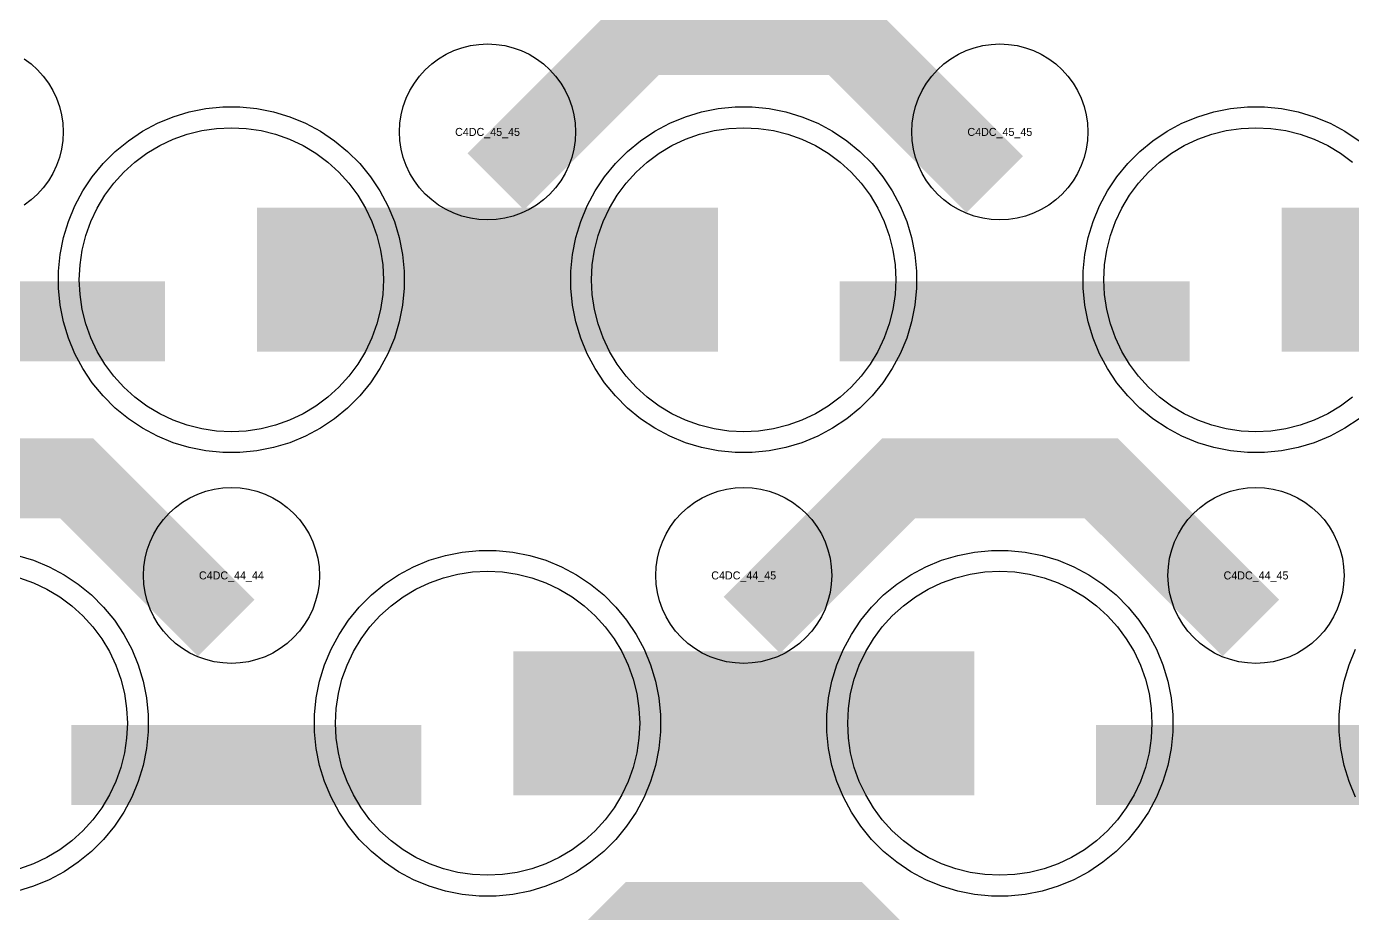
# Model space of a CAD drawing. Extents: x -11880 to 11880, y -14992 to 14992.
# Drawn here: x 2256 to 2670.1, y -8802.2 to -8525.1 of the extents above; entities that cross this region are included whole.
import ezdxf
from ezdxf.enums import TextEntityAlignment as Align

# ---------------------------------------------------------------- set-up
doc = ezdxf.new("R2010")
doc.units = 0
doc.header["$MEASUREMENT"] = 0
for name, color, linetype in [('GDS_775_DT_237', 138, 'CONTINUOUS'), ('RDL1_FS', 34, 'CONTINUOUS'), ('RDL_BS', 160, 'CONTINUOUS')]:
    doc.layers.add(name, color=color, linetype=linetype)

msp = doc.modelspace()

# ---------------------------------------------------------------- linework, layer by layer
at = {"layer": 'RDL1_FS'}
for points in [[(2320, -8651.689), (2315.343, -8651.46), (2310.732, -8650.776), (2306.209, -8649.644), (2301.819, -8648.072), (2297.605, -8646.08), (2293.605, -8643.682), (2289.86, -8640.904), (2286.406, -8637.774), (2283.276, -8634.32), (2280.498, -8630.575), (2278.1, -8626.575), (2276.108, -8622.361), (2274.536, -8617.971), (2273.404, -8613.448), (2272.72, -8608.837), (2272.491, -8604.18), (2272.72, -8599.523), (2273.404, -8594.912), (2274.536, -8590.389), (2276.108, -8585.999), (2278.1, -8581.785), (2280.498, -8577.785), (2283.276, -8574.04), (2286.406, -8570.586), (2289.86, -8567.456), (2293.605, -8564.678), (2297.605, -8562.28), (2301.819, -8560.288), (2306.209, -8558.716), (2310.732, -8557.584), (2315.343, -8556.9), (2320, -8556.671), (2324.657, -8556.9), (2329.268, -8557.584), (2333.791, -8558.716), (2338.181, -8560.288), (2342.395, -8562.28), (2346.395, -8564.678), (2350.14, -8567.456), (2353.594, -8570.586), (2356.724, -8574.04), (2359.502, -8577.785), (2361.9, -8581.785), (2363.892, -8585.999), (2365.464, -8590.389), (2366.596, -8594.912), (2367.28, -8599.523), (2367.509, -8604.18), (2367.28, -8608.837), (2366.596, -8613.448), (2365.464, -8617.971), (2363.892, -8622.361), (2361.9, -8626.575), (2359.502, -8630.575), (2356.724, -8634.32), (2353.594, -8637.774), (2350.14, -8640.904), (2346.395, -8643.682), (2342.395, -8646.08), (2338.181, -8648.072), (2333.791, -8649.644), (2329.268, -8650.776), (2324.657, -8651.46)], [(2480, -8651.689), (2475.343, -8651.46), (2470.732, -8650.776), (2466.209, -8649.644), (2461.819, -8648.072), (2457.605, -8646.08), (2453.605, -8643.682), (2449.86, -8640.904), (2446.406, -8637.774), (2443.276, -8634.32), (2440.498, -8630.575), (2438.1, -8626.575), (2436.108, -8622.361), (2434.536, -8617.971), (2433.404, -8613.448), (2432.72, -8608.837), (2432.491, -8604.18), (2432.72, -8599.523), (2433.404, -8594.912), (2434.536, -8590.389), (2436.108, -8585.999), (2438.1, -8581.785), (2440.498, -8577.785), (2443.276, -8574.04), (2446.406, -8570.586), (2449.86, -8567.456), (2453.605, -8564.678), (2457.605, -8562.28), (2461.819, -8560.288), (2466.209, -8558.716), (2470.732, -8557.584), (2475.343, -8556.9), (2480, -8556.671), (2484.657, -8556.9), (2489.268, -8557.584), (2493.791, -8558.716), (2498.181, -8560.288), (2502.395, -8562.28), (2506.395, -8564.678), (2510.14, -8567.456), (2513.594, -8570.586), (2516.724, -8574.04), (2519.502, -8577.785), (2521.9, -8581.785), (2523.892, -8585.999), (2525.464, -8590.389), (2526.596, -8594.912), (2527.28, -8599.523), (2527.509, -8604.18), (2527.28, -8608.837), (2526.596, -8613.448), (2525.464, -8617.971), (2523.892, -8622.361), (2521.9, -8626.575), (2519.502, -8630.575), (2516.724, -8634.32), (2513.594, -8637.774), (2510.14, -8640.904), (2506.395, -8643.682), (2502.395, -8646.08), (2498.181, -8648.072), (2493.791, -8649.644), (2489.268, -8650.776), (2484.657, -8651.46)], [(2400, -8790.254), (2395.343, -8790.025), (2390.732, -8789.341), (2386.209, -8788.209), (2381.819, -8786.637), (2377.605, -8784.645), (2373.605, -8782.247), (2369.86, -8779.469), (2366.406, -8776.339), (2363.276, -8772.885), (2360.498, -8769.14), (2358.1, -8765.14), (2356.108, -8760.926), (2354.536, -8756.536), (2353.404, -8752.013), (2352.72, -8747.402), (2352.491, -8742.745), (2352.72, -8738.088), (2353.404, -8733.477), (2354.536, -8728.954), (2356.108, -8724.564), (2358.1, -8720.35), (2360.498, -8716.35), (2363.276, -8712.605), (2366.406, -8709.151), (2369.86, -8706.021), (2373.605, -8703.243), (2377.605, -8700.845), (2381.819, -8698.853), (2386.209, -8697.281), (2390.732, -8696.149), (2395.343, -8695.465), (2400, -8695.236), (2404.657, -8695.465), (2409.268, -8696.149), (2413.791, -8697.281), (2418.181, -8698.853), (2422.395, -8700.845), (2426.395, -8703.243), (2430.14, -8706.021), (2433.594, -8709.151), (2436.724, -8712.605), (2439.502, -8716.35), (2441.9, -8720.35), (2443.892, -8724.564), (2445.464, -8728.954), (2446.596, -8733.477), (2447.28, -8738.088), (2447.509, -8742.745), (2447.28, -8747.402), (2446.596, -8752.013), (2445.464, -8756.536), (2443.892, -8760.926), (2441.9, -8765.14), (2439.502, -8769.14), (2436.724, -8772.885), (2433.594, -8776.339), (2430.14, -8779.469), (2426.395, -8782.247), (2422.395, -8784.645), (2418.181, -8786.637), (2413.791, -8788.209), (2409.268, -8789.341), (2404.657, -8790.025)], [(2560, -8790.254), (2555.343, -8790.025), (2550.732, -8789.341), (2546.209, -8788.209), (2541.819, -8786.637), (2537.605, -8784.645), (2533.605, -8782.247), (2529.86, -8779.469), (2526.406, -8776.339), (2523.276, -8772.885), (2520.498, -8769.14), (2518.1, -8765.14), (2516.108, -8760.926), (2514.536, -8756.536), (2513.404, -8752.013), (2512.72, -8747.402), (2512.491, -8742.745), (2512.72, -8738.088), (2513.404, -8733.477), (2514.536, -8728.954), (2516.108, -8724.564), (2518.1, -8720.35), (2520.498, -8716.35), (2523.276, -8712.605), (2526.406, -8709.151), (2529.86, -8706.021), (2533.605, -8703.243), (2537.605, -8700.845), (2541.819, -8698.853), (2546.209, -8697.281), (2550.732, -8696.149), (2555.343, -8695.465), (2560, -8695.236), (2564.657, -8695.465), (2569.268, -8696.149), (2573.791, -8697.281), (2578.181, -8698.853), (2582.395, -8700.845), (2586.395, -8703.243), (2590.14, -8706.021), (2593.594, -8709.151), (2596.724, -8712.605), (2599.502, -8716.35), (2601.9, -8720.35), (2603.892, -8724.564), (2605.464, -8728.954), (2606.596, -8733.477), (2607.28, -8738.088), (2607.509, -8742.745), (2607.28, -8747.402), (2606.596, -8752.013), (2605.464, -8756.536), (2603.892, -8760.926), (2601.9, -8765.14), (2599.502, -8769.14), (2596.724, -8772.885), (2593.594, -8776.339), (2590.14, -8779.469), (2586.395, -8782.247), (2582.395, -8784.645), (2578.181, -8786.637), (2573.791, -8788.209), (2569.268, -8789.341), (2564.657, -8790.025)]]:
    msp.add_lwpolyline(points, close=True, dxfattribs=at)
for points in [[(2670.14, -8640.904), (2666.395, -8643.682), (2662.395, -8646.08), (2658.181, -8648.072), (2653.791, -8649.644), (2649.268, -8650.776), (2644.657, -8651.46), (2640, -8651.689), (2635.343, -8651.46), (2630.732, -8650.776), (2626.209, -8649.644), (2621.819, -8648.072), (2617.605, -8646.08), (2613.605, -8643.682), (2609.86, -8640.904), (2606.406, -8637.774), (2603.276, -8634.32), (2600.498, -8630.575), (2598.1, -8626.575), (2596.108, -8622.361), (2594.536, -8617.971), (2593.404, -8613.448), (2592.72, -8608.837), (2592.491, -8604.18), (2592.72, -8599.523), (2593.404, -8594.912), (2594.536, -8590.389), (2596.108, -8585.999), (2598.1, -8581.785), (2600.498, -8577.785), (2603.276, -8574.04), (2606.406, -8570.586), (2609.86, -8567.456), (2613.605, -8564.678), (2617.605, -8562.28), (2621.819, -8560.288), (2626.209, -8558.716), (2630.732, -8557.584), (2635.343, -8556.9), (2640, -8556.671), (2644.657, -8556.9), (2649.268, -8557.584), (2653.791, -8558.716), (2658.181, -8560.288), (2662.395, -8562.28), (2666.395, -8564.678), (2670.14, -8567.456)], [(2253.791, -8697.281), (2258.181, -8698.853), (2262.395, -8700.845), (2266.395, -8703.243), (2270.14, -8706.021), (2273.594, -8709.151), (2276.724, -8712.605), (2279.502, -8716.35), (2281.9, -8720.35), (2283.892, -8724.564), (2285.464, -8728.954), (2286.596, -8733.477), (2287.28, -8738.088), (2287.509, -8742.745), (2287.28, -8747.402), (2286.596, -8752.013), (2285.464, -8756.536), (2283.892, -8760.926), (2281.9, -8765.14), (2279.502, -8769.14), (2276.724, -8772.885), (2273.594, -8776.339), (2270.14, -8779.469), (2266.395, -8782.247), (2262.395, -8784.645), (2258.181, -8786.637), (2253.791, -8788.209)]]:
    msp.add_lwpolyline(points, dxfattribs=at)
for points in [[(2328.002, -8604.18, 45, 45, 0), (2400.002, -8604.18, 45, 45, 0)], [(2400.002, -8604.18, 45, 45, 0), (2472.002, -8604.18, 45, 45, 0)], [(2648.002, -8604.18, 45, 45, 0), (2720.002, -8604.18, 45, 45, 0)], [(2408.002, -8742.745, 45, 45, 0), (2480.002, -8742.745, 45, 45, 0)], [(2480.002, -8742.745, 45, 45, 0), (2552.002, -8742.745, 45, 45, 0)]]:
    msp.add_lwpolyline(points, format="xyseb", dxfattribs=at)
at = {"layer": 'RDL_BS'}
for points in [[(2402.562, -8573.494, 25, 25, 0), (2448.377, -8527.679, 25, 25, 0), (2481.93, -8527.679, 25, 25, 0)], [(2558.401, -8574.393, 25, 25, 0), (2511.687, -8527.679, 25, 25, 0), (2481.929, -8527.679, 25, 25, 0)], [(2190.016, -8617.193, 25, 25, 0), (2299.281, -8617.193, 25, 25, 0)], [(2510.016, -8617.193, 25, 25, 0), (2619.281, -8617.193, 25, 25, 0)], [(2318.401, -8712.958, 25, 25, 0), (2271.687, -8666.244, 25, 25, 0), (2241.929, -8666.244, 25, 25, 0)], [(2482.562, -8712.059, 25, 25, 0), (2528.377, -8666.244, 25, 25, 0), (2561.93, -8666.244, 25, 25, 0)], [(2638.401, -8712.958, 25, 25, 0), (2591.687, -8666.244, 25, 25, 0), (2561.929, -8666.244, 25, 25, 0)], [(2270.016, -8755.758, 25, 25, 0), (2379.281, -8755.758, 25, 25, 0)], [(2590.016, -8755.758, 25, 25, 0), (2699.281, -8755.758, 25, 25, 0)], [(2402.562, -8850.624, 25, 25, 0), (2448.377, -8804.809, 25, 25, 0), (2481.93, -8804.809, 25, 25, 0)], [(2558.401, -8851.523, 25, 25, 0), (2511.687, -8804.809, 25, 25, 0), (2481.929, -8804.809, 25, 25, 0)]]:
    msp.add_lwpolyline(points, format="xyseb", dxfattribs=at)
for points in [[(2400, -8585.486), (2397.307, -8585.354), (2394.635, -8584.958), (2392.016, -8584.301), (2389.481, -8583.394), (2387.044, -8582.242), (2384.72, -8580.849), (2382.557, -8579.246), (2380.558, -8577.434), (2378.746, -8575.435), (2377.143, -8573.272), (2375.75, -8570.948), (2374.598, -8568.511), (2373.691, -8565.976), (2373.034, -8563.357), (2372.638, -8560.685), (2372.506, -8557.992), (2372.638, -8555.299), (2373.034, -8552.627), (2373.691, -8550.008), (2374.598, -8547.473), (2375.75, -8545.036), (2377.143, -8542.712), (2378.746, -8540.549), (2380.558, -8538.55), (2382.557, -8536.738), (2384.72, -8535.135), (2387.044, -8533.742), (2389.481, -8532.59), (2392.016, -8531.683), (2394.635, -8531.026), (2397.307, -8530.63), (2400, -8530.498), (2402.693, -8530.63), (2405.365, -8531.026), (2407.984, -8531.683), (2410.519, -8532.59), (2412.956, -8533.742), (2415.28, -8535.135), (2417.443, -8536.738), (2419.442, -8538.55), (2421.254, -8540.549), (2422.857, -8542.712), (2424.25, -8545.036), (2425.402, -8547.473), (2426.309, -8550.008), (2426.966, -8552.627), (2427.362, -8555.299), (2427.494, -8557.992), (2427.362, -8560.685), (2426.966, -8563.357), (2426.309, -8565.976), (2425.402, -8568.511), (2424.25, -8570.948), (2422.857, -8573.272), (2421.254, -8575.435), (2419.442, -8577.434), (2417.443, -8579.246), (2415.28, -8580.849), (2412.956, -8582.242), (2410.519, -8583.394), (2407.984, -8584.301), (2405.365, -8584.958), (2402.693, -8585.354)], [(2560, -8585.486), (2557.307, -8585.354), (2554.635, -8584.958), (2552.016, -8584.301), (2549.481, -8583.394), (2547.044, -8582.242), (2544.72, -8580.849), (2542.557, -8579.246), (2540.558, -8577.434), (2538.746, -8575.435), (2537.143, -8573.272), (2535.75, -8570.948), (2534.598, -8568.511), (2533.691, -8565.976), (2533.034, -8563.357), (2532.638, -8560.685), (2532.506, -8557.992), (2532.638, -8555.299), (2533.034, -8552.627), (2533.691, -8550.008), (2534.598, -8547.473), (2535.75, -8545.036), (2537.143, -8542.712), (2538.746, -8540.549), (2540.558, -8538.55), (2542.557, -8536.738), (2544.72, -8535.135), (2547.044, -8533.742), (2549.481, -8532.59), (2552.016, -8531.683), (2554.635, -8531.026), (2557.307, -8530.63), (2560, -8530.498), (2562.693, -8530.63), (2565.365, -8531.026), (2567.984, -8531.683), (2570.519, -8532.59), (2572.956, -8533.742), (2575.28, -8535.135), (2577.443, -8536.738), (2579.442, -8538.55), (2581.254, -8540.549), (2582.857, -8542.712), (2584.25, -8545.036), (2585.402, -8547.473), (2586.309, -8550.008), (2586.966, -8552.627), (2587.362, -8555.299), (2587.494, -8557.992), (2587.362, -8560.685), (2586.966, -8563.357), (2586.309, -8565.976), (2585.402, -8568.511), (2584.25, -8570.948), (2582.857, -8573.272), (2581.254, -8575.435), (2579.442, -8577.434), (2577.443, -8579.246), (2575.28, -8580.849), (2572.956, -8582.242), (2570.519, -8583.394), (2567.984, -8584.301), (2565.365, -8584.958), (2562.693, -8585.354)], [(2317.356, -8658.18), (2312.062, -8657.663), (2306.835, -8656.617), (2301.795, -8655.086), (2296.885, -8653.055), (2292.223, -8650.563), (2287.809, -8647.616), (2283.708, -8644.254), (2279.926, -8640.472), (2276.564, -8636.371), (2273.617, -8631.957), (2271.125, -8627.295), (2269.094, -8622.385), (2267.563, -8617.345), (2266.517, -8612.118), (2266, -8606.824), (2266, -8601.536), (2266.517, -8596.242), (2267.563, -8591.015), (2269.094, -8585.975), (2271.125, -8581.065), (2273.617, -8576.403), (2276.564, -8571.989), (2279.926, -8567.888), (2283.708, -8564.106), (2287.809, -8560.744), (2292.223, -8557.797), (2296.885, -8555.305), (2301.795, -8553.274), (2306.835, -8551.743), (2312.062, -8550.697), (2317.356, -8550.18), (2322.644, -8550.18), (2327.938, -8550.697), (2333.165, -8551.743), (2338.205, -8553.274), (2343.115, -8555.305), (2347.777, -8557.797), (2352.191, -8560.744), (2356.292, -8564.106), (2360.074, -8567.888), (2363.436, -8571.989), (2366.383, -8576.403), (2368.875, -8581.065), (2370.906, -8585.975), (2372.437, -8591.015), (2373.483, -8596.242), (2374, -8601.536), (2374, -8606.824), (2373.483, -8612.118), (2372.437, -8617.345), (2370.906, -8622.385), (2368.875, -8627.295), (2366.383, -8631.957), (2363.436, -8636.371), (2360.074, -8640.472), (2356.292, -8644.254), (2352.191, -8647.616), (2347.777, -8650.563), (2343.115, -8653.055), (2338.205, -8655.086), (2333.165, -8656.617), (2327.938, -8657.663), (2322.644, -8658.18)], [(2477.356, -8658.18), (2472.062, -8657.663), (2466.835, -8656.617), (2461.795, -8655.086), (2456.885, -8653.055), (2452.223, -8650.563), (2447.809, -8647.616), (2443.708, -8644.254), (2439.926, -8640.472), (2436.564, -8636.371), (2433.617, -8631.957), (2431.125, -8627.295), (2429.094, -8622.385), (2427.563, -8617.345), (2426.517, -8612.118), (2426, -8606.824), (2426, -8601.536), (2426.517, -8596.242), (2427.563, -8591.015), (2429.094, -8585.975), (2431.125, -8581.065), (2433.617, -8576.403), (2436.564, -8571.989), (2439.926, -8567.888), (2443.708, -8564.106), (2447.809, -8560.744), (2452.223, -8557.797), (2456.885, -8555.305), (2461.795, -8553.274), (2466.835, -8551.743), (2472.062, -8550.697), (2477.356, -8550.18), (2482.644, -8550.18), (2487.938, -8550.697), (2493.165, -8551.743), (2498.205, -8553.274), (2503.115, -8555.305), (2507.777, -8557.797), (2512.191, -8560.744), (2516.292, -8564.106), (2520.074, -8567.888), (2523.436, -8571.989), (2526.383, -8576.403), (2528.875, -8581.065), (2530.906, -8585.975), (2532.437, -8591.015), (2533.483, -8596.242), (2534, -8601.536), (2534, -8606.824), (2533.483, -8612.118), (2532.437, -8617.345), (2530.906, -8622.385), (2528.875, -8627.295), (2526.383, -8631.957), (2523.436, -8636.371), (2520.074, -8640.472), (2516.292, -8644.254), (2512.191, -8647.616), (2507.777, -8650.563), (2503.115, -8653.055), (2498.205, -8655.086), (2493.165, -8656.617), (2487.938, -8657.663), (2482.644, -8658.18)], [(2320, -8724.051), (2317.307, -8723.919), (2314.635, -8723.523), (2312.016, -8722.866), (2309.481, -8721.959), (2307.044, -8720.807), (2304.72, -8719.414), (2302.557, -8717.811), (2300.558, -8715.999), (2298.746, -8714), (2297.143, -8711.837), (2295.75, -8709.513), (2294.598, -8707.076), (2293.691, -8704.541), (2293.034, -8701.922), (2292.638, -8699.25), (2292.506, -8696.557), (2292.638, -8693.864), (2293.034, -8691.192), (2293.691, -8688.573), (2294.598, -8686.038), (2295.75, -8683.601), (2297.143, -8681.277), (2298.746, -8679.114), (2300.558, -8677.115), (2302.557, -8675.303), (2304.72, -8673.7), (2307.044, -8672.307), (2309.481, -8671.155), (2312.016, -8670.248), (2314.635, -8669.591), (2317.307, -8669.195), (2320, -8669.063), (2322.693, -8669.195), (2325.365, -8669.591), (2327.984, -8670.248), (2330.519, -8671.155), (2332.956, -8672.307), (2335.28, -8673.7), (2337.443, -8675.303), (2339.442, -8677.115), (2341.254, -8679.114), (2342.857, -8681.277), (2344.25, -8683.601), (2345.402, -8686.038), (2346.309, -8688.573), (2346.966, -8691.192), (2347.362, -8693.864), (2347.494, -8696.557), (2347.362, -8699.25), (2346.966, -8701.922), (2346.309, -8704.541), (2345.402, -8707.076), (2344.25, -8709.513), (2342.857, -8711.837), (2341.254, -8714), (2339.442, -8715.999), (2337.443, -8717.811), (2335.28, -8719.414), (2332.956, -8720.807), (2330.519, -8721.959), (2327.984, -8722.866), (2325.365, -8723.523), (2322.693, -8723.919)], [(2480, -8724.051), (2477.307, -8723.919), (2474.635, -8723.523), (2472.016, -8722.866), (2469.481, -8721.959), (2467.044, -8720.807), (2464.72, -8719.414), (2462.557, -8717.811), (2460.558, -8715.999), (2458.746, -8714), (2457.143, -8711.837), (2455.75, -8709.513), (2454.598, -8707.076), (2453.691, -8704.541), (2453.034, -8701.922), (2452.638, -8699.25), (2452.506, -8696.557), (2452.638, -8693.864), (2453.034, -8691.192), (2453.691, -8688.573), (2454.598, -8686.038), (2455.75, -8683.601), (2457.143, -8681.277), (2458.746, -8679.114), (2460.558, -8677.115), (2462.557, -8675.303), (2464.72, -8673.7), (2467.044, -8672.307), (2469.481, -8671.155), (2472.016, -8670.248), (2474.635, -8669.591), (2477.307, -8669.195), (2480, -8669.063), (2482.693, -8669.195), (2485.365, -8669.591), (2487.984, -8670.248), (2490.519, -8671.155), (2492.956, -8672.307), (2495.28, -8673.7), (2497.443, -8675.303), (2499.442, -8677.115), (2501.254, -8679.114), (2502.857, -8681.277), (2504.25, -8683.601), (2505.402, -8686.038), (2506.309, -8688.573), (2506.966, -8691.192), (2507.362, -8693.864), (2507.494, -8696.557), (2507.362, -8699.25), (2506.966, -8701.922), (2506.309, -8704.541), (2505.402, -8707.076), (2504.25, -8709.513), (2502.857, -8711.837), (2501.254, -8714), (2499.442, -8715.999), (2497.443, -8717.811), (2495.28, -8719.414), (2492.956, -8720.807), (2490.519, -8721.959), (2487.984, -8722.866), (2485.365, -8723.523), (2482.693, -8723.919)], [(2640, -8724.051), (2637.307, -8723.919), (2634.635, -8723.523), (2632.016, -8722.866), (2629.481, -8721.959), (2627.044, -8720.807), (2624.72, -8719.414), (2622.557, -8717.811), (2620.558, -8715.999), (2618.746, -8714), (2617.143, -8711.837), (2615.75, -8709.513), (2614.598, -8707.076), (2613.691, -8704.541), (2613.034, -8701.922), (2612.638, -8699.25), (2612.506, -8696.557), (2612.638, -8693.864), (2613.034, -8691.192), (2613.691, -8688.573), (2614.598, -8686.038), (2615.75, -8683.601), (2617.143, -8681.277), (2618.746, -8679.114), (2620.558, -8677.115), (2622.557, -8675.303), (2624.72, -8673.7), (2627.044, -8672.307), (2629.481, -8671.155), (2632.016, -8670.248), (2634.635, -8669.591), (2637.307, -8669.195), (2640, -8669.063), (2642.693, -8669.195), (2645.365, -8669.591), (2647.984, -8670.248), (2650.519, -8671.155), (2652.956, -8672.307), (2655.28, -8673.7), (2657.443, -8675.303), (2659.442, -8677.115), (2661.254, -8679.114), (2662.857, -8681.277), (2664.25, -8683.601), (2665.402, -8686.038), (2666.309, -8688.573), (2666.966, -8691.192), (2667.362, -8693.864), (2667.494, -8696.557), (2667.362, -8699.25), (2666.966, -8701.922), (2666.309, -8704.541), (2665.402, -8707.076), (2664.25, -8709.513), (2662.857, -8711.837), (2661.254, -8714), (2659.442, -8715.999), (2657.443, -8717.811), (2655.28, -8719.414), (2652.956, -8720.807), (2650.519, -8721.959), (2647.984, -8722.866), (2645.365, -8723.523), (2642.693, -8723.919)], [(2397.356, -8796.745), (2392.062, -8796.228), (2386.835, -8795.182), (2381.795, -8793.651), (2376.885, -8791.62), (2372.223, -8789.128), (2367.809, -8786.181), (2363.708, -8782.819), (2359.926, -8779.037), (2356.564, -8774.936), (2353.617, -8770.522), (2351.125, -8765.86), (2349.094, -8760.95), (2347.563, -8755.91), (2346.517, -8750.683), (2346, -8745.389), (2346, -8740.101), (2346.517, -8734.807), (2347.563, -8729.58), (2349.094, -8724.54), (2351.125, -8719.63), (2353.617, -8714.968), (2356.564, -8710.554), (2359.926, -8706.453), (2363.708, -8702.671), (2367.809, -8699.309), (2372.223, -8696.362), (2376.885, -8693.87), (2381.795, -8691.839), (2386.835, -8690.308), (2392.062, -8689.262), (2397.356, -8688.745), (2402.644, -8688.745), (2407.938, -8689.262), (2413.165, -8690.308), (2418.205, -8691.839), (2423.115, -8693.87), (2427.777, -8696.362), (2432.191, -8699.309), (2436.292, -8702.671), (2440.074, -8706.453), (2443.436, -8710.554), (2446.383, -8714.968), (2448.875, -8719.63), (2450.906, -8724.54), (2452.437, -8729.58), (2453.483, -8734.807), (2454, -8740.101), (2454, -8745.389), (2453.483, -8750.683), (2452.437, -8755.91), (2450.906, -8760.95), (2448.875, -8765.86), (2446.383, -8770.522), (2443.436, -8774.936), (2440.074, -8779.037), (2436.292, -8782.819), (2432.191, -8786.181), (2427.777, -8789.128), (2423.115, -8791.62), (2418.205, -8793.651), (2413.165, -8795.182), (2407.938, -8796.228), (2402.644, -8796.745)], [(2557.356, -8796.745), (2552.062, -8796.228), (2546.835, -8795.182), (2541.795, -8793.651), (2536.885, -8791.62), (2532.223, -8789.128), (2527.809, -8786.181), (2523.708, -8782.819), (2519.926, -8779.037), (2516.564, -8774.936), (2513.617, -8770.522), (2511.125, -8765.86), (2509.094, -8760.95), (2507.563, -8755.91), (2506.517, -8750.683), (2506, -8745.389), (2506, -8740.101), (2506.517, -8734.807), (2507.563, -8729.58), (2509.094, -8724.54), (2511.125, -8719.63), (2513.617, -8714.968), (2516.564, -8710.554), (2519.926, -8706.453), (2523.708, -8702.671), (2527.809, -8699.309), (2532.223, -8696.362), (2536.885, -8693.87), (2541.795, -8691.839), (2546.835, -8690.308), (2552.062, -8689.262), (2557.356, -8688.745), (2562.644, -8688.745), (2567.938, -8689.262), (2573.165, -8690.308), (2578.205, -8691.839), (2583.115, -8693.87), (2587.777, -8696.362), (2592.191, -8699.309), (2596.292, -8702.671), (2600.074, -8706.453), (2603.436, -8710.554), (2606.383, -8714.968), (2608.875, -8719.63), (2610.906, -8724.54), (2612.437, -8729.58), (2613.483, -8734.807), (2614, -8740.101), (2614, -8745.389), (2613.483, -8750.683), (2612.437, -8755.91), (2610.906, -8760.95), (2608.875, -8765.86), (2606.383, -8770.522), (2603.436, -8774.936), (2600.074, -8779.037), (2596.292, -8782.819), (2592.191, -8786.181), (2587.777, -8789.128), (2583.115, -8791.62), (2578.205, -8793.651), (2573.165, -8795.182), (2567.938, -8796.228), (2562.644, -8796.745)]]:
    msp.add_lwpolyline(points, close=True, dxfattribs=at)
for points in [[(2255.28, -8535.135), (2257.443, -8536.738), (2259.442, -8538.55), (2261.254, -8540.549), (2262.857, -8542.712), (2264.25, -8545.036), (2265.402, -8547.473), (2266.309, -8550.008), (2266.966, -8552.627), (2267.362, -8555.299), (2267.494, -8557.992), (2267.362, -8560.685), (2266.966, -8563.357), (2266.309, -8565.976), (2265.402, -8568.511), (2264.25, -8570.948), (2262.857, -8573.272), (2261.254, -8575.435), (2259.442, -8577.434), (2257.443, -8579.246), (2255.28, -8580.849)], [(2672.191, -8647.616), (2667.777, -8650.563), (2663.115, -8653.055), (2658.205, -8655.086), (2653.165, -8656.617), (2647.938, -8657.663), (2642.644, -8658.18), (2637.356, -8658.18), (2632.062, -8657.663), (2626.835, -8656.617), (2621.795, -8655.086), (2616.885, -8653.055), (2612.223, -8650.563), (2607.809, -8647.616), (2603.708, -8644.254), (2599.926, -8640.472), (2596.564, -8636.371), (2593.617, -8631.957), (2591.125, -8627.295), (2589.094, -8622.385), (2587.563, -8617.345), (2586.517, -8612.118), (2586, -8606.824), (2586, -8601.536), (2586.517, -8596.242), (2587.563, -8591.015), (2589.094, -8585.975), (2591.125, -8581.065), (2593.617, -8576.403), (2596.564, -8571.989), (2599.926, -8567.888), (2603.708, -8564.106), (2607.809, -8560.744), (2612.223, -8557.797), (2616.885, -8555.305), (2621.795, -8553.274), (2626.835, -8551.743), (2632.062, -8550.697), (2637.356, -8550.18), (2642.644, -8550.18), (2647.938, -8550.697), (2653.165, -8551.743), (2658.205, -8553.274), (2663.115, -8555.305), (2667.777, -8557.797), (2672.191, -8560.744)], [(2253.165, -8690.308), (2258.205, -8691.839), (2263.115, -8693.87), (2267.777, -8696.362), (2272.191, -8699.309), (2276.292, -8702.671), (2280.074, -8706.453), (2283.436, -8710.554), (2286.383, -8714.968), (2288.875, -8719.63), (2290.906, -8724.54), (2292.437, -8729.58), (2293.483, -8734.807), (2294, -8740.101), (2294, -8745.389), (2293.483, -8750.683), (2292.437, -8755.91), (2290.906, -8760.95), (2288.875, -8765.86), (2286.383, -8770.522), (2283.436, -8774.936), (2280.074, -8779.037), (2276.292, -8782.819), (2272.191, -8786.181), (2267.777, -8789.128), (2263.115, -8791.62), (2258.205, -8793.651), (2253.165, -8795.182)], [(2671.125, -8765.86), (2669.094, -8760.95), (2667.563, -8755.91), (2666.517, -8750.683), (2666, -8745.389), (2666, -8740.101), (2666.517, -8734.807), (2667.563, -8729.58), (2669.094, -8724.54), (2671.125, -8719.63)]]:
    msp.add_lwpolyline(points, dxfattribs=at)

# ---------------------------------------------------------------- texts
at = {"layer": 'GDS_775_DT_237'}
for s, p in [('C4DC_45_45', (2400, -8557.992)), ('C4DC_45_45', (2400, -8557.992)), ('C4DC_45_45', (2560, -8557.992)), ('C4DC_45_45', (2560, -8557.992)), ('C4DC_44_44', (2320, -8696.557)), ('C4DC_44_44', (2320, -8696.557)), ('C4DC_44_45', (2480, -8696.557)), ('C4DC_44_45', (2480, -8696.557)), ('C4DC_44_45', (2640, -8696.557)), ('C4DC_44_45', (2640, -8696.557))]:
    msp.add_text(s, height=2.5, dxfattribs=at).set_placement(p, align=Align.MIDDLE_CENTER)

doc.saveas('drawing.dxf')
